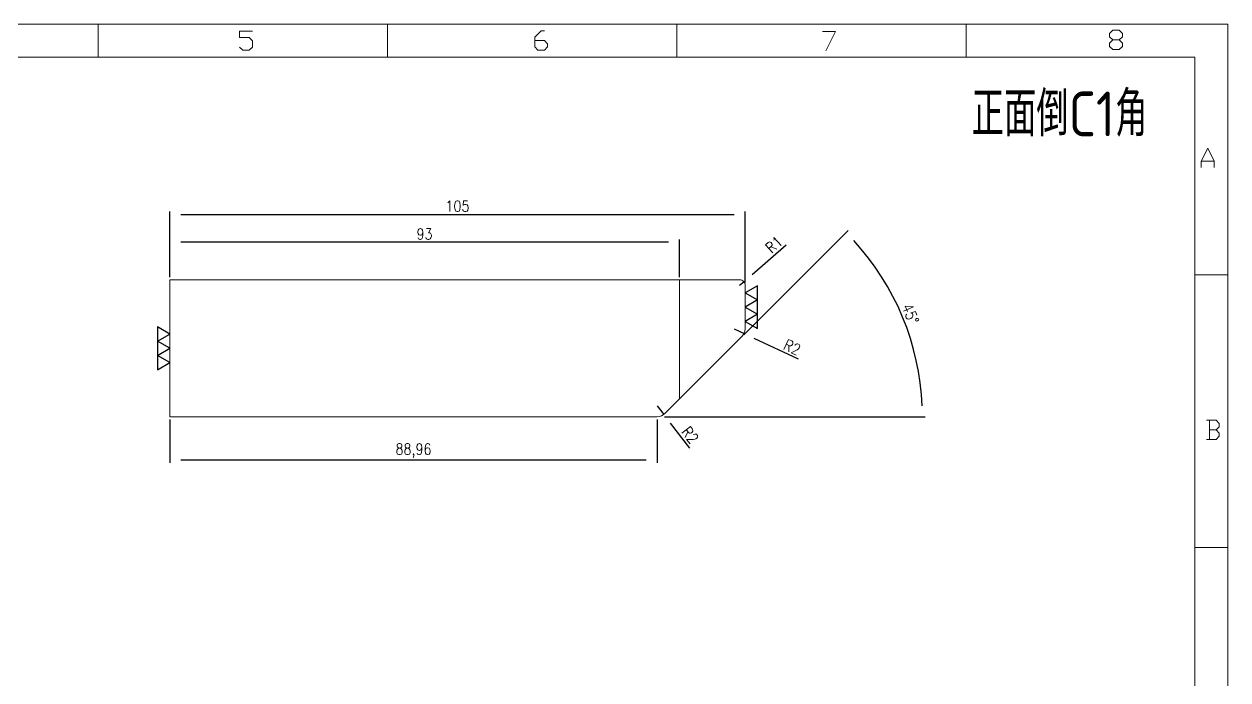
# Model space of a CAD drawing. Header units: millimetres. Extents: x 88508 to 142116, y -5268 to 20283.
# Drawn here: x 99470.6 to 99690.3, y 9389.8 to 9509.5 of the extents above; entities that cross this region are included whole.
import ezdxf
from ezdxf.enums import TextEntityAlignment as Align

# ---------------------------------------------------------------- set-up
doc = ezdxf.new("R2010")
doc.units = ezdxf.units.MM
doc.linetypes.add('DASHED', pattern=[0])
for name, color, linetype in [('DIM', 4, 'Continuous'), ('PUNCH', 2, 'Continuous'), ('TEXT', 4, 'Continuous')]:
    doc.layers.add(name, color=color, linetype=linetype)
doc.styles.add('gbenor', font='gbenor.shx', dxfattribs={"bigfont": 'gbcbig.shx'})
doc.styles.add('GBENOR_', font='gbenor.shx', dxfattribs={"bigfont": 'gbcbig'})
doc.styles.get("Standard").update_dxf_attribs({"font": 'txt.shx', "width": 0.85, "bigfont": 'ctxt.shx'})
doc.styles.add('TXT', font='txt.shx', dxfattribs={"width": 0.8, "bigfont": 'ctxt.shx'})
doc.dimstyles.new('T-2-WX', dxfattribs={"dimtxt": 2, "dimasz": 2, "dimexe": 0.5, "dimexo": 0.5, "dimgap": 0.5, "dimtad": 1, "dimtxsty": 'Standard', "dimblk": 'OPEN30', "dimcen": 0, "dimazin": 3, "dimtfac": 1, "dimtmove": 0, "dimatfit": 3, "dimldrblk": 'OPEN30', "dimlwd": -1, "dimlwe": -1})

# ---------------------------------------------------------------- blocks, each defined once
blk = doc.blocks.new('U40')
at = {"color": 254, "lineweight": 18}
for p, q in [((0, 1783.5), (2530.2, 1783.5)), ((1265.1, 1783.5), (1265.1, 1746.5)), ((1589.1, 1783.5), (1589.1, 1746.5)), ((1913.1, 1783.5), (1913.1, 1746.5)), ((2237.1, 1783.5), (2237.1, 1746.5)), ((2530.2, 1783.5), (2530.2, 0)), ((37, 1746.5), (2493.2, 1746.5)), ((2493.2, 1746.5), (2493.2, 37)), ((2493.2, 1502.7), (2530.2, 1502.7)), ((2493.2, 1197.2), (2530.2, 1197.2))]:
    blk.add_line(p, q, dxfattribs=at)
at = {"color": 92, "lineweight": 18}
for points in [[(1423.4, 1757.7), (1427, 1754.1), (1434.2, 1754.1), (1437.8, 1757.7), (1437.8, 1764.9), (1434.2, 1768.5), (1423.4, 1768.5), (1423.4, 1775.7), (1437.8, 1775.7)], [(1753.9, 1765.1), (1764.7, 1765.1), (1768.3, 1761.5), (1768.3, 1757.9), (1764.7, 1754.3), (1757.5, 1754.3), (1753.9, 1757.9), (1753.9, 1768.7), (1761.1, 1775.9), (1764.7, 1775.9)], [(2076.2, 1775.2), (2090.6, 1775.2), (2079.8, 1753.6)], [(2408.4, 1765.7), (2412, 1762.1), (2412, 1758.5), (2408.4, 1754.9), (2401.2, 1754.9), (2397.6, 1758.5), (2397.6, 1762.1), (2401.2, 1765.7), (2408.4, 1765.7), (2412, 1769.3), (2412, 1772.9), (2408.4, 1776.5), (2401.2, 1776.5), (2397.6, 1772.9), (2397.6, 1769.3), (2401.2, 1765.7)], [(2500.4, 1622.8), (2500.4, 1630), (2507.6, 1644.4), (2514.8, 1630), (2514.8, 1622.8)], [(2500.4, 1630), (2514.8, 1630)], [(2516.9, 1329), (2520.5, 1332.6), (2520.5, 1336.2), (2516.9, 1339.8), (2506.1, 1339.8)], [(2509.7, 1339.8), (2509.7, 1318.2)], [(2506.1, 1318.2), (2516.9, 1318.2), (2520.5, 1321.8), (2520.5, 1325.4), (2516.9, 1329), (2509.7, 1329)]]:
    blk.add_lwpolyline(points, dxfattribs=at)
at = {"lineweight": 18, "style": 'GBENOR_'}
blk.add_attdef('文档路径', (2126, 386.9), '', height=17.8, dxfattribs=at)
at = {"lineweight": 20, "style": 'TXT'}
for tag, height, p in [('18-**-**', 16.3, (1866.6, 256.2)), ('客户名称', 16.1, (1741.1, 134, 0)), ('料厚:', 16.1, (1741.3, 93.2, 0))]:
    blk.add_attdef(tag, text='', height=height, dxfattribs=at).set_placement(p, align=Align.MIDDLE)
for tag, p, height in [('88888', (1850.9, 207.5), 14.9), ('材质:', (1691.2, 168, 0), 16.1), ('核准', (1869.4, 127.5, 0), 16.1), ('设计', (1868.8, 88.3, 0), 16.1), ('绘图', (1868.2, 49.1, 0), 16.1)]:
    blk.add_attdef(tag, p, '', height=height, dxfattribs=at)
for tag, p, height, width in [('3', (2234.7, 206.9), 15.8, 0.7), ('4', (2234.7, 167.4), 15.8, 0.7), ('核准日期', (2041.1, 124.2, 0), 16.1, 0.68), ('设计日期', (2041.1, 84.5, 0), 16.1, 0.68), ('1', (2251.9, 85.9), 14.6, 0.7), ('绘图日期', (2040.9, 46.4, 0), 16.1, 0.68), ('2', (2235, 49.2), 14.6, 0.7)]:
    blk.add_attdef(tag, p, '', height=height, dxfattribs=dict(at, width=width))
blk = doc.blocks.new('*D9559')
at = {"layer": 'Defpoints', "color": 0}
for p in [(99602.18, 9474.75), (99497.18, 9462.81), (99602.18, 9461.81)]:
    blk.add_point(p, dxfattribs=at)
at = {"layer": 'DIM', "color": 0}
for p, q in [((99497.18, 9463.31), (99497.18, 9475.25)), ((99499.18, 9474.75), (99600.18, 9474.75)), ((99602.18, 9462.31), (99602.18, 9475.25))]:
    blk.add_line(p, q, dxfattribs=at)
at = {"layer": 'DIM', "color": 0, "insert": (99549.68, 9476.25), "char_height": 2, "attachment_point": 5}
blk.add_mtext('105', dxfattribs=at)
blk = doc.blocks.new('_Open30')
blk = doc.blocks.new('*D9560')
at = {"layer": 'Defpoints', "color": 0}
for p in [(99601.18, 9461.81), (99601.94, 9462.46)]:
    blk.add_point(p, dxfattribs=at)
at = {"layer": 'DIM', "color": 0}
for p, q in [((99603.45, 9463.78), (99609.68, 9469.19)), ((99601.18, 9461.81), (99601.94, 9462.46))]:
    blk.add_line(p, q, dxfattribs=at)
at = {"layer": 'DIM', "color": 0, "insert": (99607.46, 9469.25), "char_height": 2, "attachment_point": 5, "rotation": 41.0086}
blk.add_mtext('R1', dxfattribs=at)
blk = doc.blocks.new('*D9561')
at = {"layer": 'Defpoints', "color": 0}
for p in [(99600.18, 9453.85), (99601.99, 9453)]:
    blk.add_point(p, dxfattribs=at)
at = {"layer": 'DIM', "color": 0}
for p, q in [((99600.18, 9453.85), (99601.99, 9453)), ((99603.8, 9452.15), (99611.84, 9448.36))]:
    blk.add_line(p, q, dxfattribs=at)
at = {"layer": 'DIM', "color": 0, "insert": (99610.78, 9450.51), "char_height": 2, "attachment_point": 5, "rotation": 334.7531}
blk.add_mtext('R2', dxfattribs=at)
blk = doc.blocks.new('*D9562')
at = {"layer": 'Defpoints', "color": 0}
for p in [(99586.14, 9439.81), (99587.36, 9438.23)]:
    blk.add_point(p, dxfattribs=at)
at = {"layer": 'DIM', "color": 0}
for p, q in [((99586.14, 9439.81), (99587.36, 9438.23)), ((99592.1, 9432.09), (99588.58, 9436.64))]:
    blk.add_line(p, q, dxfattribs=at)
at = {"layer": 'DIM', "color": 0, "insert": (99592.14, 9434.49), "char_height": 2, "attachment_point": 5, "rotation": 307.7034}
blk.add_mtext('R2', dxfattribs=at)
blk = doc.blocks.new('*D9563')
at = {"layer": 'Defpoints', "color": 0}
for p in [(99601.6, 9452.44), (99632.92, 9450.12), (99497.18, 9437.81), (99586.14, 9437.81), (99587.55, 9438.39)]:
    blk.add_point(p, dxfattribs=at)
at = {"layer": 'DIM', "color": 0}
for p, q in [((99601.95, 9452.79), (99620.96, 9471.8)), ((99587.47, 9437.81), (99635.04, 9437.81))]:
    blk.add_line(p, q, dxfattribs=at)
blk.add_arc((99586.97, 9437.81), 47.57, 2.4091, 42.5909, dxfattribs=at)
at = {"layer": 'DIM', "color": 0, "insert": (99632.35, 9456.6), "char_height": 2, "attachment_point": 5, "rotation": 292.5}
blk.add_mtext('45%%d', dxfattribs=at)
blk = doc.blocks.new('*D9564')
at = {"layer": 'Defpoints', "color": 0}
for p in [(99497.18, 9469.67), (99497.18, 9462.81), (99590.18, 9462.81)]:
    blk.add_point(p, dxfattribs=at)
at = {"layer": 'DIM', "color": 0}
for p, q in [((99497.18, 9463.31), (99497.18, 9470.17)), ((99588.18, 9469.67), (99499.18, 9469.67)), ((99590.18, 9463.31), (99590.18, 9470.17))]:
    blk.add_line(p, q, dxfattribs=at)
at = {"layer": 'DIM', "color": 0, "insert": (99543.68, 9471.17), "char_height": 2, "attachment_point": 5}
blk.add_mtext('93', dxfattribs=at)
blk = doc.blocks.new('*D9565')
at = {"layer": 'Defpoints', "color": 0}
for p in [(99497.18, 9437.81), (99586.14, 9437.81), (99497.18, 9429.92)]:
    blk.add_point(p, dxfattribs=at)
at = {"layer": 'DIM', "color": 0}
for p, q in [((99497.18, 9437.31), (99497.18, 9429.42)), ((99586.14, 9437.31), (99586.14, 9429.42)), ((99584.14, 9429.92), (99499.18, 9429.92))]:
    blk.add_line(p, q, dxfattribs=at)
at = {"layer": 'DIM', "color": 0, "insert": (99541.66, 9431.61), "char_height": 2, "attachment_point": 5}
blk.add_mtext('88,96', dxfattribs=at)

msp = doc.modelspace()

# ---------------------------------------------------------------- linework, layer by layer
at = {"layer": 'PUNCH', "linetype": 'DASHED', "lineweight": 18, "ltscale": 5}
msp.add_line((99590.181, 9462.809, 0), (99590.181, 9441.222, 0), dxfattribs=at)
at = {"layer": 'PUNCH', "color": 2, "linetype": 'Continuous', "lineweight": 15}
msp.add_lwpolyline([(99601.183, 9462.808), (99497.181, 9462.808), (99497.181, 9437.808), (99586.138, 9437.808, 0.1989124), (99587.552, 9438.394), (99601.598, 9452.439, 0.1989124), (99602.183, 9453.853), (99602.183, 9461.808, 0.4142136)], format="xyb", close=True, dxfattribs=at)
at = {"layer": 'TEXT'}
for points in [[(99604.433, 9461.727), (99602.183, 9460.428), (99604.433, 9459.129), (99602.183, 9457.83), (99604.433, 9456.531), (99602.183, 9455.232), (99604.433, 9453.933), (99604.433, 9461.727)], [(99494.931, 9446.411), (99497.181, 9447.71), (99494.931, 9449.009), (99497.181, 9450.308), (99494.931, 9451.607), (99497.181, 9452.906), (99494.931, 9454.205), (99494.931, 9446.411)]]:
    msp.add_lwpolyline(points, close=True, dxfattribs=at)

# ---------------------------------------------------------------- block references
at = {"ltscale": 3, "xscale": 0.1629649012684286, "yscale": 0.1629649012664996, "zscale": 0.1629649012667955}
msp.add_blockref('U40', (99277.958, 9218.839), dxfattribs=at)

# ---------------------------------------------------------------- texts
at = {"layer": 'TEXT', "color": 4, "lineweight": 18, "style": 'gbenor'}
msp.add_text('正面倒C1角', height=8.1761, dxfattribs=at).set_placement((99643.55, 9488.998))

# ---------------------------------------------------------------- dimensions: what is measured, and where the dimension line sits
at = {"layer": 'DIM'}
for base, p1, p2, picture, middle in [((99602.183, 9474.752), (99497.181, 9462.808), (99602.183, 9461.808), '*D9559', (99549.682, 9476.252)), ((99497.181, 9469.672), (99590.181, 9462.809, 0), (99497.181, 9462.808), '*D9564', (99543.681, 9471.172)), ((99497.181, 9429.922), (99586.138, 9437.808), (99497.181, 9437.808), '*D9565', (99541.66, 9431.612))]:
    dim = msp.add_linear_dim(base=base, p1=p1, p2=p2, dimstyle='T-2-WX', dxfattribs=at)
    dim.commit()
    dim.dimension.update_dxf_attribs({"geometry": picture, "text_midpoint": middle})
dim = msp.add_angular_dim_2l(base=(99632.916, 9450.12), line1=((99587.552, 9438.394), (99601.598, 9452.439)), line2=((99497.181, 9437.808), (99586.138, 9437.808)), dimstyle='T-2-WX', dxfattribs=at)
dim.commit()
dim.dimension.update_dxf_attribs({"geometry": '*D9563', "text_midpoint": (99632.345, 9456.604)})
for center, mpoint, picture, middle in [((99601.183, 9461.808), (99601.938, 9462.464), '*D9560', (99608.444, 9468.121)), ((99600.183, 9453.853), (99601.992, 9453), '*D9561', (99610.141, 9449.158))]:
    dim = msp.add_radius_dim(center=center, mpoint=mpoint, dimstyle='T-2-WX', dxfattribs=at)
    dim.commit()
    dim.dimension.update_dxf_attribs({"geometry": picture, "text_midpoint": middle, "dimtype": 164})
dim = msp.add_radius_dim(center=(99586.138, 9439.808), mpoint=(99587.361, 9438.225), dimstyle='T-2-WX', dxfattribs=at)
dim.commit()
dim.dimension.update_dxf_attribs({"geometry": '*D9562', "text_midpoint": (99592.142, 9434.494)})

doc.saveas('drawing.dxf')
